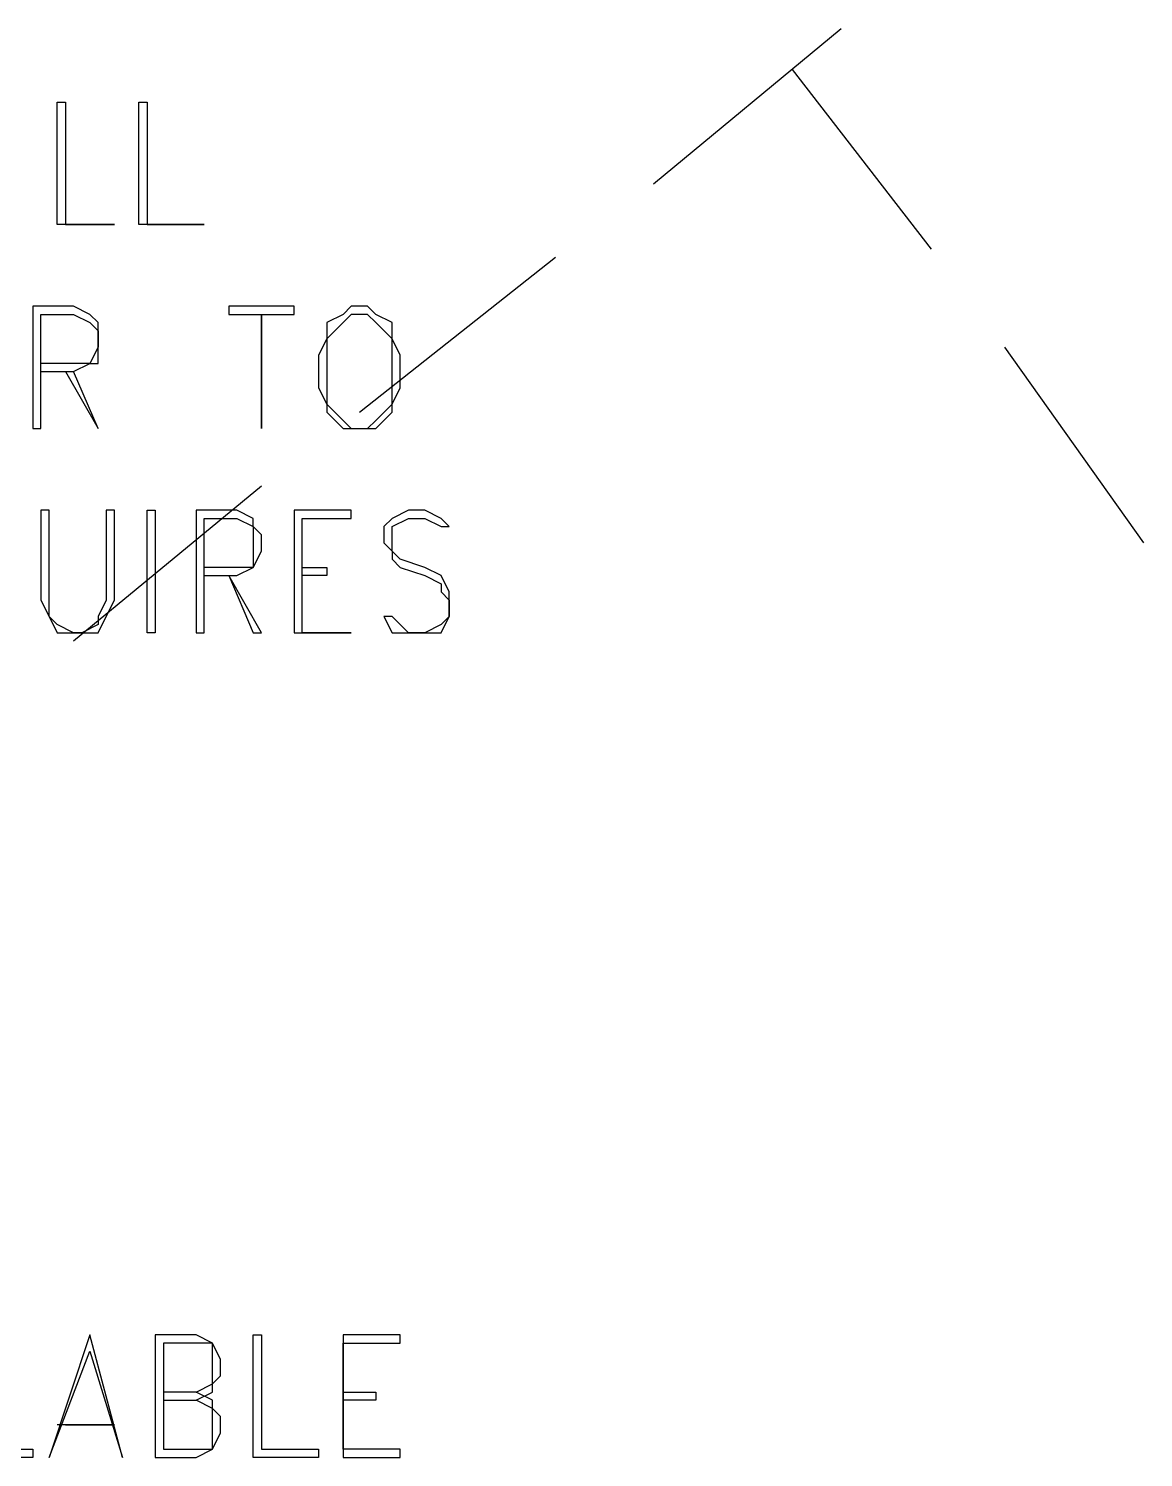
# Model space of a CAD drawing. Header units: metres. Extents: x 0 to 4950, y 0 to 3150.
# Drawn here: x 766.5 to 903, y 183 to 358 of the extents above; entities that cross this region are included whole.
import ezdxf

# ---------------------------------------------------------------- set-up
doc = ezdxf.new("R2010")
doc.units = ezdxf.units.M
doc.layers.add('SITE_BASE', color=7, linetype='Continuous')

msp = doc.modelspace()

# ---------------------------------------------------------------- linework, layer by layer
at = {"layer": 'SITE_BASE'}
for p, q in [((843, 339), (866, 358)), ((860, 353), (877, 331)), ((807, 311), (831, 330)), ((886, 319), (903, 295)), ((772, 283), (795, 302)), ((787, 191), (783, 191)), ((783, 190), (787, 190))]:
    msp.add_line(p, q, dxfattribs=at)
for points in [[(770, 334), (770, 349), (771, 349), (771, 334), (777, 334), (770, 334)], [(780, 334), (780, 349), (781, 349), (781, 334), (788, 334), (780, 334)], [(768, 316), (772, 316), (774, 317), (775, 317), (775, 319), (775, 321), (775, 322), (774, 323), (772, 324), (767, 324), (767, 309), (768, 309), (768, 323), (772, 323), (774, 322), (775, 321), (775, 319), (774, 317), (772, 317), (768, 317)], [(799, 323), (799, 324), (791, 324), (791, 323), (799, 323)], [(806, 324), (805, 323), (803, 322), (803, 320), (802, 318), (802, 314), (803, 312), (803, 311), (805, 309), (806, 309), (808, 309), (809, 309), (811, 311), (811, 312), (812, 314), (812, 318), (811, 320), (811, 322), (809, 323), (808, 324), (806, 324)], [(795, 323), (795, 309), (795, 323)], [(806, 323), (805, 322), (803, 320), (803, 318), (803, 314), (803, 312), (805, 310), (806, 309), (808, 309), (809, 310), (811, 312), (811, 314), (811, 318), (811, 320), (809, 322), (808, 323), (806, 323)], [(771, 316), (775, 309), (772, 316)], [(777, 299), (776, 299), (776, 288), (775, 286), (775, 285), (773, 284), (772, 284), (770, 285), (769, 286), (769, 288), (769, 299), (768, 299), (768, 288), (769, 286), (770, 284), (772, 284), (773, 284), (775, 284), (776, 286), (777, 288), (777, 299)], [(782, 284), (781, 284), (781, 299), (782, 299), (782, 284)], [(788, 291), (792, 291), (794, 292), (795, 294), (795, 296), (794, 297), (794, 298), (792, 299), (787, 299), (787, 284), (788, 284), (788, 298), (792, 298), (794, 297), (794, 296), (794, 294), (794, 292), (792, 292), (788, 292)], [(799, 299), (799, 284), (806, 284), (800, 284), (800, 298), (806, 298), (806, 299), (799, 299)], [(810, 286), (811, 284), (813, 284), (815, 284), (817, 284), (818, 286), (818, 288), (818, 289), (817, 291), (815, 292), (812, 293), (811, 294), (811, 295), (811, 297), (813, 298), (815, 298), (817, 297), (818, 297), (817, 298), (815, 299), (813, 299), (811, 298), (810, 297), (810, 295), (811, 294), (811, 293), (812, 292), (815, 291), (817, 290), (817, 289), (818, 288), (818, 286), (817, 285), (815, 284), (813, 284), (812, 285), (811, 286), (810, 286)], [(791, 291), (794, 284), (795, 284), (791, 291)], [(800, 292), (803, 292), (803, 291), (800, 291)], [(760, 183), (760, 198), (760, 184), (767, 184), (767, 183), (760, 183)], [(774, 198), (769, 183), (774, 196), (778, 183), (774, 198)], [(782, 198), (782, 183), (787, 183), (789, 184), (790, 186), (790, 188), (789, 189), (789, 190), (787, 191), (789, 192), (790, 193), (790, 195), (789, 197), (787, 198), (782, 198)], [(794, 183), (794, 198), (795, 198), (795, 184), (802, 184), (802, 183), (794, 183)], [(805, 198), (805, 183), (812, 183), (812, 184), (805, 184), (805, 197), (812, 197), (812, 198), (805, 198)], [(783, 197), (783, 184), (787, 184), (789, 184), (789, 186), (789, 188), (789, 189), (787, 190), (789, 191), (789, 192), (789, 193), (789, 195), (789, 197), (787, 197), (783, 197)], [(805, 191), (809, 191), (809, 190), (805, 190)], [(771, 187), (777, 187), (770, 187)]]:
    msp.add_lwpolyline(points, dxfattribs=at)

doc.saveas('drawing.dxf')
